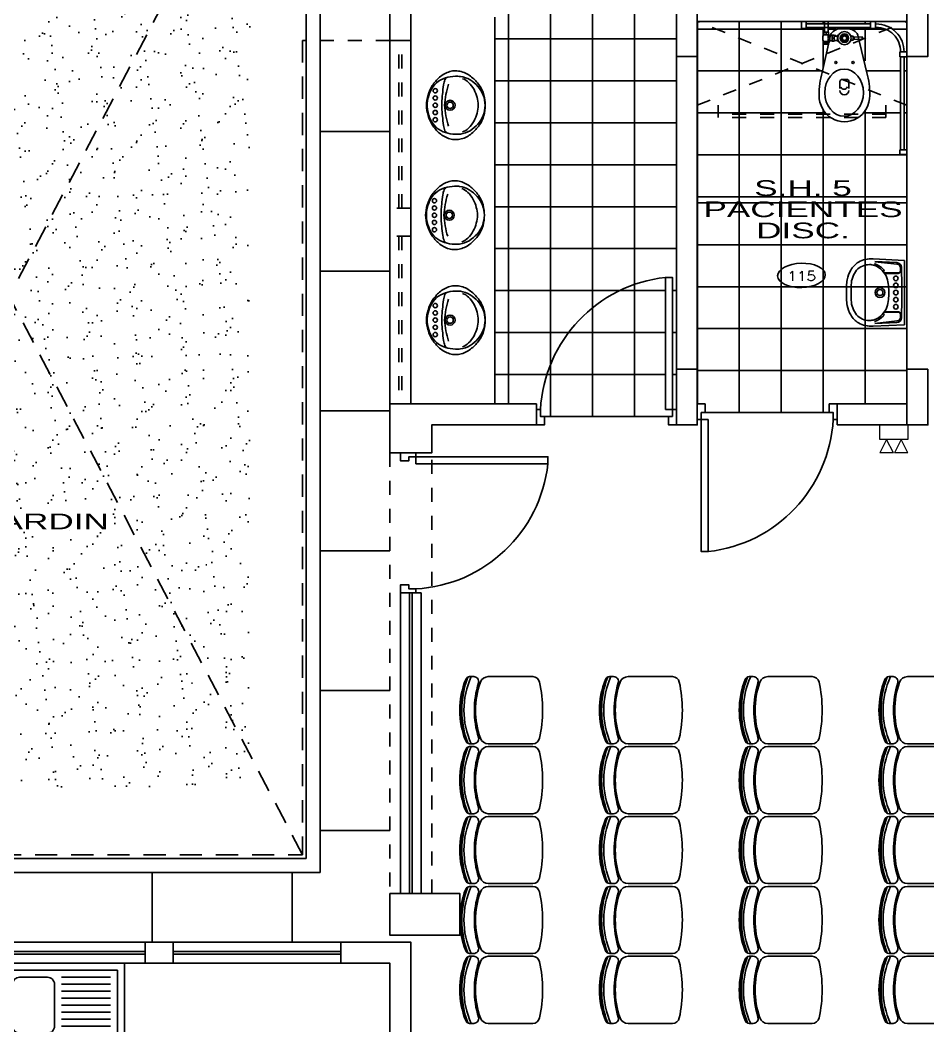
# Model space of a CAD drawing. Header units: millimetres. Extents: x 791 to 2661, y 209 to 602.
# Drawn here: x 1183.14 to 1189.63, y 493.68 to 500.87 of the extents above; entities that cross this region are included whole.
import ezdxf
from ezdxf.enums import TextEntityAlignment as Align

# ---------------------------------------------------------------- set-up
doc = ezdxf.new("R2010")
doc.units = ezdxf.units.MM
doc.header["$LTSCALE"] = 0.1
for name, pattern in [('DASHED', [0.75, 0.5, -0.25]), ('DASHED2', [9.525, 6.35, -3.175]), ('HIDDEN', [9.525, 6.35, -3.175])]:
    doc.linetypes.add(name, pattern=pattern)
for name, color, linetype in [('01', 1, 'Continuous'), ('02', 8, 'Continuous'), ('06', 1, 'Continuous'), ('1TEXTO-05', 5, 'Continuous'), ('COLUMNAS', 1, 'Continuous'), ('Equipamiento', 1, 'Continuous'), ('IE-ALUM', 4, 'Continuous'), ('Muebles proyeccion', 1, 'DASHED'), ('N-AMB', 2, 'Continuous'), ('Pisos', 253, 'Continuous'), ('PLANTAS', 85, 'Continuous'), ('Proyecciones', 9, 'HIDDEN'), ('Puertas', 1, 'Continuous'), ('Sanitarios', 1, 'Continuous'), ('Ventana alta', 1, 'DASHED2')]:
    doc.layers.add(name, color=color, linetype=linetype)
doc.layers.add('layer2', color=2, linetype='Continuous', lineweight=20)
doc.styles.add('0', font='romans.SHX', dxfattribs={"width": 1.5})
doc.styles.add('ROMANS', font='', dxfattribs={"oblique": 1, "height": 0.075})
doc.styles.get('ROMANS').set_extended_font_data('Arial')

# ---------------------------------------------------------------- blocks, each defined once
blk = doc.blocks.new('A$C381B24D8')
at = {"layer": 'Puertas'}
blk.add_lwpolyline([(0.07, 0.1), (0.07, 0.95), (0.025, 0.95), (0.025, 0.1)], close=True, dxfattribs=at)
for points in [[(0, 0.1), (0.025, 0.1), (0.025, 0.055), (0.05, 0.055), (0.05, 0), (0, 0)], [(0.9, 0.1), (0.875, 0.1), (0.875, 0.055), (0.85, 0.055), (0.85, 0), (0.9, 0)]]:
    blk.add_lwpolyline(points, dxfattribs=at)
blk.add_arc((-0.0292, 0.0499), 0.9056, 3.1739, 83.71109, dxfattribs=at)
blk = doc.blocks.new('A$C634057D1')
for p, q in [((0, 0), (0, -0.0778)), ((0.027, 0), (0.027, -0.0778)), ((-0.0857, -0.0538), (-0.1421, -0.0538)), ((-0.212, -0.0973), (-0.2772, -0.3682)), ((-0.243, -0.1109), (-0.245, -0.1129)), ((-0.245, -0.1129), (-0.245, -0.1267)), ((-0.243, -0.1287), (-0.245, -0.1267)), ((-0.243, -0.1109), (-0.186, -0.1128)), ((-0.243, -0.1109), (-0.243, -0.1287)), ((-0.243, -0.1287), (-0.186, -0.1268)), ((-0.186, -0.1128), (-0.186, -0.1268)), ((-0.1795, -0.1048), (-0.182, -0.1073)), ((-0.182, -0.1323), (-0.182, -0.1073)), ((-0.1795, -0.1348), (-0.182, -0.1323)), ((-0.162, -0.1048), (-0.1795, -0.1048)), ((-0.1795, -0.1348), (-0.1795, -0.1048)), ((-0.162, -0.1348), (-0.1795, -0.1348)), ((-0.1591, -0.0988), (-0.162, -0.0988)), ((-0.162, -0.1062), (-0.162, -0.0988)), ((-0.162, -0.1334), (-0.162, -0.1408)), ((-0.1591, -0.1408), (-0.162, -0.1408)), ((-0.066, -0.0978), (-0.0744, -0.0978)), ((-0.066, -0.1418), (-0.0744, -0.1418)), ((-0.066, -0.0978), (-0.066, -0.1418)), ((-0.066, -0.1043), (-0.043, -0.1043)), ((-0.066, -0.1353), (-0.043, -0.1353)), ((-0.0477, -0.1043), (-0.0505, -0.0965)), ((-0.0472, -0.1043), (-0.0505, -0.0965)), ((-0.043, -0.0973), (-0.028, -0.0973)), ((-0.043, -0.1423), (-0.043, -0.0973)), ((-0.043, -0.1423), (-0.028, -0.1423)), ((-0.0408, -0.1198), (-0.0302, -0.1198)), ((-0.028, -0.1423), (-0.028, -0.0973)), ((-0.028, -0.0998), (-0.013, -0.0998)), ((-0.028, -0.1398), (-0.013, -0.1398)), ((-0.0169, -0.0973), (0.0437, -0.3664)), ((0.0037, -0.0993), (-0.013, -0.0993)), ((-0.013, -0.0993), (-0.013, -0.1403)), ((0.0037, -0.1403), (-0.013, -0.1403)), ((0.0331, -0.0948), (-0.0061, -0.0948)), ((-0.0061, -0.0948), (-0.0061, -0.0993)), ((0.0331, -0.0968), (-0.0061, -0.0968)), ((-0.0061, -0.1403), (-0.0061, -0.1518)), ((0.0331, -0.1428), (-0.0061, -0.1428)), ((-0.0035, -0.0778), (-0.0035, -0.0948)), ((0.0305, -0.0778), (-0.0035, -0.0778)), ((0.0135, -0.0795), (0.0135, -0.0931)), ((0.0305, -0.0778), (0.0305, -0.0948)), ((0.0331, -0.0948), (0.0331, -0.0968)), ((0.0331, -0.1428), (0.0331, -0.1518)), ((0.0331, -0.1518), (-0.0061, -0.1518)), ((-0.0035, -0.1518), (-0.0035, -0.1618)), ((0.0305, -0.1618), (-0.0035, -0.1618)), ((0.0135, -0.1535), (0.0135, -0.1601)), ((0.0305, -0.1518), (0.0305, -0.1618)), ((-0.149, -0.4801), (-0.149, -0.4297)), ((-0.099, -0.4147), (-0.134, -0.4147)), ((-0.084, -0.4801), (-0.084, -0.4297))]:
    blk.add_line(p, q)
blk.add_lwpolyline([(-0.1257, -0.1038), (-0.135, -0.1198), (-0.1257, -0.1358), (-0.1073, -0.1358), (-0.098, -0.1198), (-0.1073, -0.1038)], close=True)
for centre, radius in [((-0.1165, -0.1198), 0.0475), ((-0.1165, -0.1198), 0.03), ((-0.1165, -0.1198), 0.029), ((-0.1165, -0.1198), 0.0261), ((-0.1165, -0.1198), 0.024), ((-0.1165, -0.1198), 0.0232), ((-0.1165, -0.1198), 0.016), ((-0.1783, -0.2941), 0.00767), ((-0.0547, -0.2941), 0.00767)]:
    blk.add_circle(centre, radius)
for centre, radius, start, end in [((-0.1462, -0.1253), 0.0716, 87.57807, 156.96042), ((-0.0827, -0.1253), 0.0716, 23.03958, 92.42193), ((-0.1802, -0.1176), 0.00754, 103.7683, 140.24247), ((-0.1802, -0.122), 0.00754, 219.75753, 256.2317), ((-0.1345, -0.1093), 0.0275, 157.58788, 171.3471), ((-0.1345, -0.1303), 0.0275, 188.6529, 202.41212), ((-0.0962, -0.1149), 0.0304, 7.81293, 34.26209), ((-0.0962, -0.1247), 0.0304, 325.73791, 352.18707), ((-0.0135, -0.1086), 0.0295, 157.58788, 202.41212), ((-0.0135, -0.131), 0.0295, 157.58788, 202.41212), ((-0.0575, -0.1086), 0.0295, 337.58788, 22.41212), ((-0.0575, -0.131), 0.0295, 337.58788, 22.41212), ((0.0241, -0.1198), 0.0371, 146.49155, 213.50845), ((0.005, -0.1001), 0.0223, 67.58788, 112.41212), ((0.005, -0.0725), 0.0223, 247.58788, 292.41212), ((0.039, -0.1198), 0.0408, 159.19873, 200.80127), ((0.022, -0.1001), 0.0223, 67.58788, 112.41212), ((0.022, -0.0725), 0.0223, 247.58788, 292.41212), ((-0.0134, -0.1198), 0.0519, 333.71578, 26.28422), ((0.005, -0.1741), 0.0223, 67.58788, 112.41212), ((0.005, -0.1395), 0.0223, 247.58788, 292.41212), ((0.022, -0.1741), 0.0223, 67.58788, 112.41212), ((0.022, -0.1395), 0.0223, 247.58788, 292.41212), ((-0.134, -0.4297), 0.015, 90, 180), ((-0.099, -0.4297), 0.015, 0, 90), ((-0.1165, -0.4921), 0.0326, 184.69817, 357.37177), ((-0.1138, -0.4582), 0.0267, 202.8247, 331.59324)]:
    blk.add_arc(centre, radius, start, end)
blk.add_ellipse((-0.1144, -0.5096), major_axis=(0, -0.1683), ratio=0.821749)
for centre, major_axis, ratio, start_param, end_param in [((-0.1165, -0.5233), (0, -0.3339), 0.543435, 4.229443, 4.728782), ((-0.1165, -0.5233), (0, -0.3339), 0.543435, 1.554403, 2.060025), ((-0.1165, -0.5288), (0, -0.1893), 0.958462, 4.712389, 7.853982)]:
    blk.add_ellipse(centre, major_axis=major_axis, ratio=ratio, start_param=start_param, end_param=end_param)
blk = doc.blocks.new('A$C4FD81D01')
for p, q in [((-0.23, 0), (-0.2402, -0.2243)), ((0.23, 0), (-0.23, 0)), ((0.2402, -0.2243), (0.23, 0)), ((-0.2145, -0.0546), (-0.2216, -0.2119)), ((-0.2032, -0.0529), (-0.2208, -0.212)), ((-0.1753, -0.028), (-0.1544, -0.028)), ((-0.1404, -0.0423), (-0.1424, -0.1417)), ((-0.1375, -0.045), (-0.1375, -0.1383)), ((0.1375, -0.045), (0.1375, -0.1383)), ((0.1404, -0.0423), (0.1424, -0.1417)), ((0.1753, -0.028), (0.1544, -0.028)), ((0.2032, -0.0529), (0.2208, -0.212)), ((0.2145, -0.0546), (0.2216, -0.2119))]:
    blk.add_line(p, q)
blk.add_lwpolyline([(-0.0496, -0.1137, 0.062677), (-0.1048, -0.1251, 0.110639), (-0.1576, -0.159, 0.120976), (-0.195, -0.2156, 0.061198), (-0.2, -0.25, 0.21707), (-0.1593, -0.342, 0.174983), (-0.0545, -0.3798, 0.010618), (0, -0.381, 0.010618), (0.0545, -0.3798, 0.174983), (0.1593, -0.342, 0.21707), (0.2, -0.25, 0.061198), (0.195, -0.2156, 0.120976), (0.1576, -0.159, 0.110639), (0.1048, -0.1251, 0.062677), (0.0496, -0.1137, 0.017583), (0, -0.112, 0.017583)], format="xyb", close=True)
for points in [[(-0.2072, -0.215, -0.005), (-0.2064, -0.212, -0.121292), (-0.166, -0.1504, -0.007977), (-0.1624, -0.1469)], [(0.2072, -0.215, 0.005), (0.2064, -0.212, 0.121292), (0.166, -0.1504, 0.007977), (0.1624, -0.1469)]]:
    blk.add_lwpolyline(points, format="xyb")
for centre, radius in [((-0.1015, -0.0615), 0.0165), ((-0.051, -0.0615), 0.0165), ((0, -0.0615), 0.0165), ((0.051, -0.0615), 0.0165), ((0.1015, -0.0615), 0.0165), ((0, -0.175), 0.035), ((0, -0.175), 0.0215)]:
    blk.add_circle(centre, radius)
for centre, radius, start, end in [((-0.1795, -0.0561), 0.035, 92.00786, 177.39475), ((-0.1753, -0.056), 0.028, 90, 173.68888), ((0, -5.1762), 5.1582, 87.99214, 92.00786), ((-0.1545, -0.045), 0.017, 0, 90), ((-0.1544, -0.042), 0.014, 358.86261, 90), ((0.1545, -0.045), 0.017, 90, 180), ((0.1544, -0.042), 0.014, 90, 181.13739), ((0.1753, -0.056), 0.028, 6.31112, 90), ((0.1795, -0.0561), 0.035, 2.60525, 87.99214), ((-0.1404, -0.1417), 0.002, 178.86261, 305.63814), ((-0.1355, -0.1383), 0.002, 180, 303.28912), ((0.1048, -0.1251), 9e-16, 142.3286, 0), ((0.1355, -0.1383), 0.002, 236.71088, 0), ((0.1404, -0.1417), 0.002, 234.36186, 1.13739), ((-0.1583, -0.1513), 0.006, 313.35691, 133.35691), ((0.1583, -0.1513), 0.006, 46.64309, 226.64309), ((-0.0555, -0.2393), 0.1853, 175.37654, 209.02537), ((0.0555, -0.2393), 0.1853, 330.97463, 4.62346), ((-0.0678, -0.2307), 0.1792, 213.31809, 238.99235), ((0.0678, -0.2307), 0.1792, 301.00765, 326.68191), ((-0.0595, -0.2119), 0.1996, 239.74352, 260.7094), ((-0.0208, -0.0264), 0.389, 259.49668, 266.34485), ((0, 2.5021), 2.9171, 269.10365, 270.89635), ((0.0208, -0.0264), 0.389, 273.65515, 280.50332), ((0.0595, -0.2119), 0.1996, 279.2906, 300.25648)]:
    blk.add_arc(centre, radius, start, end)
blk = doc.blocks.new('E-55')
at = {"ltscale": 2}
for p, q in [((-0.327, -0.2152), (-0.302, -0.2152)), ((-1.202, -0.8902), (-1.202, -0.9152))]:
    blk.add_line(p, q, dxfattribs=at)
for points in [[(-0.3345, -0.1802), (-0.3345, -0.2152), (-0.2845, -0.2152), (-0.2845, -0.1802)], [(-0.3345, -0.6749), (-0.3345, -0.7099), (-0.2845, -0.7099), (-0.2845, -0.6749)], [(-1.202, -0.8852), (-1.237, -0.8852), (-1.237, -0.9352), (-1.202, -0.9352)], [(-0.502, -0.8852), (-0.537, -0.8852), (-0.537, -0.9352), (-0.502, -0.9352)]]:
    blk.add_lwpolyline(points, close=True)
for points in [[(-0.327, -0.6749), (-0.327, -0.2152)], [(-0.302, -0.6749), (-0.302, -0.2152)], [(-1.202, -0.8902), (-0.537, -0.8902)], [(-1.202, -0.9152), (-0.537, -0.9152)]]:
    blk.add_lwpolyline(points, dxfattribs=at)
for points in [[(-0.502, -0.8902, 0.414214), (-0.327, -0.7152), (-0.327, -0.7099)], [(-0.502, -0.9152, 0.414214), (-0.302, -0.7152), (-0.302, -0.7099)]]:
    blk.add_lwpolyline(points, format="xyb", dxfattribs=at)
blk = doc.blocks.new('B-9')
for p, q in [((-0.9681, -0.0646), (-0.6181, -0.0646)), ((-0.9681, -0.1146), (-0.6181, -0.1146)), ((-0.9681, -0.1646), (-0.6181, -0.1646)), ((-0.9681, -0.2146), (-0.6181, -0.2146)), ((-0.9681, -0.2146), (-0.6181, -0.2146)), ((-0.9681, -0.2646), (-0.6181, -0.2646)), ((-0.9681, -0.3146), (-0.6181, -0.3146)), ((-0.9681, -0.3646), (-0.6181, -0.3646)), ((-0.9681, -0.4146), (-0.6181, -0.4146)), ((-0.9681, -0.4646), (-0.6181, -0.4646))]:
    blk.add_line(p, q)
blk.add_lwpolyline([(-1.3681, -0.0146), (-1.3681, -0.5146), (-0.5681, -0.5146), (-0.5681, -0.0146)], close=True)
blk.add_lwpolyline([(-1.3181, -0.1146), (-1.3181, -0.4146, 0.414214), (-1.2681, -0.4646), (-1.0681, -0.4646, 0.414214), (-1.0181, -0.4146), (-1.0181, -0.1146, 0.414214), (-1.0681, -0.0646), (-1.2681, -0.0646, 0.414214)], format="xyb", close=True)
blk = doc.blocks.new('A$C3F322D38')
at = {"layer": 'Equipamiento'}
for p, q in [((-0.24, -0.1005), (-0.24, -0.0705)), ((0.24, -0.1005), (0.24, -0.0705)), ((-0.24, -0.5221), (-0.24, -0.2041)), ((0.24, -0.5221), (0.24, -0.2041))]:
    blk.add_line(p, q, dxfattribs=at)
for centre, radius, start, end in [((0, -0.6123), 0.5823, 65.66022, 114.33978), ((-0.2063, -0.0733), 0.0338, 113.58995, 175.27762), ((0, -0.678), 0.663, 69.07195, 110.92805), ((0, -0.6772), 0.6672, 69.62047, 110.37953), ((0, -0.5917), 0.5917, 68.18646, 111.81354), ((0.2063, -0.0733), 0.0338, 4.72238, 66.41005), ((-0.205, -0.1005), 0.035, 180, 286.85061), ((0, -0.7089), 0.5959, 70.42637, 109.57363), ((0, -0.7605), 0.6561, 72.72344, 107.27656), ((0.205, -0.1005), 0.035, 253.14939, 0), ((-0.18, -0.2041), 0.06, 109.1043, 180), ((0.18, -0.2041), 0.06, 0, 70.8957), ((-0.19, -0.5221), 0.05, 180, 257.77604), ((0, 0.3318), 0.9248, 257.47372, 282.52628), ((0.19, -0.5221), 0.05, 282.22396, 0)]:
    blk.add_arc(centre, radius, start, end, dxfattribs=at)
blk = doc.blocks.new('LUZ EMERG DUO')
at = {"layer": 'layer2'}
for p, q in [((-0.1, 0.2), (-0.004, 0.2)), ((-0.1, 0.2), (-0.052, 0.104)), ((-0.052, 0.104), (-0.004, 0.2)), ((0.004, 0.2), (0.1, 0.2)), ((0.004, 0.2), (0.052, 0.104)), ((0.052, 0.104), (0.1, 0.2)), ((-0.1, 0.104), (0.1, 0.104)), ((-0.1, 0), (-0.1, 0.104)), ((0.1, 0.104), (0.1, 0)), ((0.1, 0), (-0.1, 0))]:
    blk.add_line(p, q, dxfattribs=at)
blk = doc.blocks.new('A$C317A3F39')
at = {"layer": 'Sanitarios'}
for centre, radius in [((0.1421, 0.3568), 0.0153), ((0.1939, 0.3568), 0.0153), ((0.2457, 0.3568), 0.0153), ((0.2975, 0.3568), 0.0153), ((0.3493, 0.3568), 0.0153), ((0.2457, 0.2508), 0.0357), ((0.2457, 0.2508), 0.0229)]:
    blk.add_circle(centre, radius, dxfattribs=at)
for points in [[(0.1048, 0.3779), (0.0828, 0.3631), (0.0628, 0.3456), (0.0453, 0.3257)], [(0.1427, 0.3914), (0.121, 0.3804), (0.1014, 0.3658), (0.0848, 0.348)], [(0.1735, 0.4083), (0.1495, 0.401), (0.1264, 0.3908), (0.1048, 0.3779)], [(0.2106, 0.4118), (0.1873, 0.4077), (0.1645, 0.4009), (0.1427, 0.3914)], [(0.2457, 0.42), (0.2212, 0.4197), (0.1969, 0.4157), (0.1735, 0.4083)], [(0.2457, 0.4149), (0.234, 0.4146), (0.2223, 0.4135), (0.2106, 0.4118)], [(0.3179, 0.4083), (0.2945, 0.4157), (0.2702, 0.4197), (0.2457, 0.42)], [(0.2808, 0.4118), (0.2691, 0.4135), (0.2574, 0.4146), (0.2457, 0.4149)], [(0.3487, 0.3914), (0.3269, 0.4009), (0.3041, 0.4077), (0.2808, 0.4118)], [(0.3866, 0.3779), (0.365, 0.3908), (0.3419, 0.401), (0.3179, 0.4083)], [(0.4066, 0.348), (0.39, 0.3658), (0.3704, 0.3804), (0.3487, 0.3914)], [(0.4461, 0.3257), (0.4286, 0.3456), (0.4086, 0.3631), (0.3866, 0.3779)], [(0.0453, 0.3257), (0.027, 0.3043), (0.0132, 0.2794), (0.0047, 0.2525)], [(0.0848, 0.348), (0.0697, 0.3289), (0.058, 0.3073), (0.0503, 0.2842)], [(0.1, 0.2972), (0.0876, 0.2954), (0.0754, 0.2922), (0.0637, 0.2875)], [(0.2457, 0.2895), (0.1946, 0.2867), (0.1441, 0.2774), (0.0954, 0.2619)], [(0.1684, 0.3052), (0.1455, 0.303), (0.1228, 0.3003), (0.1, 0.2972)], [(0.2108, 0.3089), (0.1966, 0.3081), (0.1825, 0.3069), (0.1684, 0.3052)], [(0.2108, 0.3089), (0.2225, 0.3086), (0.2341, 0.3089), (0.2457, 0.3099)], [(0.2457, 0.3099), (0.2573, 0.3089), (0.2689, 0.3086), (0.2806, 0.3089)], [(0.396, 0.2619), (0.3473, 0.2774), (0.2968, 0.2867), (0.2457, 0.2895)], [(0.323, 0.3052), (0.3089, 0.3069), (0.2948, 0.3081), (0.2806, 0.3089)], [(0.3914, 0.2972), (0.3687, 0.3003), (0.3459, 0.303), (0.323, 0.3052)], [(0.4277, 0.2875), (0.416, 0.2922), (0.4038, 0.2954), (0.3914, 0.2972)], [(0.4411, 0.2842), (0.4334, 0.3073), (0.4217, 0.3289), (0.4066, 0.348)], [(0.4867, 0.2525), (0.4783, 0.2794), (0.4645, 0.3043), (0.4461, 0.3257)], [(0.0047, 0.2525), (0.0008, 0.2397), (-0.0008, 0.2264), (0, 0.2131)], [(0.0503, 0.2842), (0.043, 0.2612), (0.0391, 0.2372), (0.0387, 0.2131)], [(0.0637, 0.2875), (0.0545, 0.2838), (0.0476, 0.2758), (0.0453, 0.2661)], [(0.4461, 0.2661), (0.4438, 0.2758), (0.437, 0.2838), (0.4277, 0.2875)], [(0.4527, 0.2131), (0.4523, 0.2372), (0.4484, 0.2612), (0.4411, 0.2842)], [(0.4914, 0.2131), (0.4923, 0.2264), (0.4906, 0.2397), (0.4867, 0.2525)], [(0, 0.2131), (-0.0006, 0.1987), (0.001, 0.1844), (0.0047, 0.1706)], [(0.0047, 0.1706), (0.0122, 0.1433), (0.0258, 0.1181), (0.0444, 0.0968)], [(0.0387, 0.2131), (0.0379, 0.201), (0.0383, 0.1888), (0.0399, 0.1768)], [(0.0399, 0.1768), (0.0431, 0.1525), (0.0513, 0.1291), (0.0638, 0.1081)], [(0.0556, 0.1621), (0.0603, 0.1454), (0.0696, 0.1304), (0.0824, 0.1188)], [(0.409, 0.1188), (0.4218, 0.1304), (0.4311, 0.1454), (0.4358, 0.1621)], [(0.4276, 0.1081), (0.4401, 0.1291), (0.4483, 0.1525), (0.4515, 0.1768)], [(0.447, 0.0968), (0.4656, 0.1181), (0.4792, 0.1433), (0.4867, 0.1706)], [(0.4515, 0.1768), (0.4531, 0.1888), (0.4535, 0.201), (0.4527, 0.2131)], [(0.4867, 0.1706), (0.4905, 0.1844), (0.492, 0.1987), (0.4914, 0.2131)], [(0.0444, 0.0968), (0.0608, 0.0758), (0.0803, 0.0573), (0.1022, 0.042)], [(0.0638, 0.1081), (0.0772, 0.0876), (0.0929, 0.0689), (0.1107, 0.0522)], [(0.0824, 0.1188), (0.0969, 0.1027), (0.1143, 0.0894), (0.1336, 0.0795)], [(0.1336, 0.0795), (0.151, 0.0697), (0.1698, 0.0624), (0.1892, 0.0579)], [(0.3022, 0.0579), (0.3216, 0.0624), (0.3404, 0.0697), (0.3578, 0.0795)], [(0.3578, 0.0795), (0.3771, 0.0894), (0.3945, 0.1027), (0.409, 0.1188)], [(0.3807, 0.0522), (0.3985, 0.0689), (0.4142, 0.0876), (0.4276, 0.1081)], [(0.3892, 0.042), (0.4111, 0.0573), (0.4306, 0.0758), (0.447, 0.0968)], [(0.1022, 0.042), (0.1232, 0.027), (0.1466, 0.0159), (0.1714, 0.009)], [(0.1107, 0.0522), (0.1291, 0.0358), (0.1503, 0.0229), (0.1732, 0.0138)], [(0.1714, 0.009), (0.1957, 0.003), (0.2207, 0), (0.2457, 0)], [(0.1732, 0.0138), (0.1963, 0.005), (0.2209, 0.0003), (0.2457, 0)], [(0.1892, 0.0579), (0.2074, 0.052), (0.2266, 0.0493), (0.2457, 0.0499)], [(0.2457, 0.0499), (0.2649, 0.0493), (0.284, 0.052), (0.3022, 0.0579)], [(0.2457, 0), (0.2705, 0.0003), (0.295, 0.005), (0.3182, 0.0138)], [(0.2457, 0), (0.2707, 0), (0.2957, 0.003), (0.32, 0.009)], [(0.3182, 0.0138), (0.3411, 0.0229), (0.3623, 0.0358), (0.3807, 0.0522)], [(0.32, 0.009), (0.3448, 0.0159), (0.3682, 0.027), (0.3892, 0.042)]]:
    blk.add_open_spline(points, degree=3, dxfattribs=at)

msp = doc.modelspace()

# ---------------------------------------------------------------- hatches: boundary and pattern name
at = {"layer": 'Pisos', "ltscale": 0.15}
h = msp.add_hatch(dxfattribs=at)
h.set_pattern_fill('_USER', color=256, scale=0.3, style=0, double=1, pattern_type=0)
h.set_pattern_definition([(360, (1187.98137, 499.6108), (7e-17, 0.3), []), (90, (1187.98137, 499.6108), (-0.3, 9e-17), [])])
h.paths.add_polyline_path([(1189.4814, 499.9127), (1189.4314, 499.9127), (1189.4314, 499.9477), (1189.4364, 499.9477), (1189.4364, 500.1152), (1187.9814, 500.1152), (1187.9814, 499.6108), (1189.4814, 499.6108)])
edge = h.paths.add_edge_path()
edge.add_ellipse((1189.0341, 500.3364), major_axis=(0, 0.1893), ratio=0.958462, start_angle=153.26595, end_angle=213.01186, ccw=False)
edge.add_line((1188.9524, 500.1674), (1188.9361, 500.1722))
edge.add_line((1188.9361, 500.1722), (1188.9301, 500.1777))
edge.add_line((1188.9301, 500.1777), (1187.9814, 500.1777))
edge.add_line((1187.9814, 500.1777), (1187.9814, 500.1152))
edge.add_line((1187.9814, 500.1152), (1189.4364, 500.1152))
edge.add_line((1189.4364, 500.1152), (1189.4364, 500.1777))
edge.add_line((1189.4364, 500.1777), (1189.1329, 500.1777))
h.paths.add_polyline_path([(1188.9029, 500.2027), (1187.9814, 500.2027), (1187.9814, 500.1777), (1188.9301, 500.1777)])
edge = h.paths.add_edge_path()
edge.add_ellipse((1189.0341, 500.3364), major_axis=(0, 0.1893), ratio=0.958462, start_angle=112.10776, end_angle=121.80664, ccw=False)
edge.add_line((1188.866, 500.2652), (1187.9814, 500.2652))
edge.add_line((1187.9814, 500.2652), (1187.9814, 500.2027))
edge.add_line((1187.9814, 500.2027), (1188.9029, 500.2027))
edge.add_line((1188.9029, 500.2027), (1188.8842, 500.2199))
edge.add_line((1188.8842, 500.2199), (1188.8799, 500.2367))
edge = h.paths.add_edge_path()
edge.add_ellipse((1189.0341, 500.3419), major_axis=(0, 0.3339), ratio=0.543435, start_angle=61.96924, end_angle=77.19482, ccw=False)
edge.add_line((1188.8739, 500.4988), (1188.8841, 500.5442))
edge.add_line((1188.8841, 500.5442), (1188.8996, 500.6177))
edge.add_line((1188.8996, 500.6177), (1188.9172, 500.7034))
edge.add_line((1188.9172, 500.7034), (1188.8871, 500.7034))
edge.add_line((1188.8871, 500.7034), (1188.8871, 500.7134))
edge.add_line((1188.8871, 500.7134), (1188.8844, 500.7134))
edge.add_line((1188.8844, 500.7134), (1188.8844, 500.7224))
edge.add_arc((1188.931, 500.7454), 0.0519, 153.71578, 206.28422, ccw=False)
edge.add_line((1188.8844, 500.7684), (1188.8844, 500.7704))
edge.add_line((1188.8844, 500.7704), (1188.8871, 500.7704))
edge.add_line((1188.8871, 500.7704), (1188.8871, 500.7874))
edge.add_line((1188.8871, 500.7874), (1188.8906, 500.7874))
edge.add_line((1188.8906, 500.7874), (1188.8906, 500.8227))
edge.add_line((1188.8906, 500.8227), (1188.7614, 500.8227))
edge.add_line((1188.7614, 500.8227), (1188.7614, 500.8152))
edge.add_line((1188.7614, 500.8152), (1188.7264, 500.8152))
edge.add_line((1188.7264, 500.8152), (1188.7264, 500.8652))
edge.add_line((1188.7264, 500.8652), (1187.9814, 500.8652))
edge.add_line((1187.9814, 500.8652), (1187.9814, 500.2652))
edge.add_line((1187.9814, 500.2652), (1188.866, 500.2652))
edge.add_ellipse((1189.0341, 500.3364), major_axis=(0, 0.1893), ratio=0.958462, start_angle=90, end_angle=112.10776, ccw=False)
edge.add_ellipse((1189.0341, 500.3419), major_axis=(0, 0.3339), ratio=0.543435, start_angle=88.25135, end_angle=90.93926, ccw=False)
edge.add_line((1188.8527, 500.3521), (1188.8505, 500.3844))
edge.add_line((1188.8505, 500.3844), (1188.8571, 500.4159))
edge = h.paths.add_edge_path()
edge.add_line((1189.4364, 500.6127), (1189.4314, 500.6127))
edge.add_line((1189.4314, 500.6127), (1189.4314, 500.6477))
edge.add_line((1189.4314, 500.6477), (1189.4364, 500.6477))
edge.add_arc((1189.2614, 500.6477), 0.175, 0, 90)
edge.add_line((1189.2614, 500.8227), (1189.256, 500.8227))
edge.add_line((1189.256, 500.8227), (1189.256, 500.8152))
edge.add_line((1189.256, 500.8152), (1189.221, 500.8152))
edge.add_line((1189.221, 500.8152), (1189.221, 500.8227))
edge.add_line((1189.221, 500.8227), (1188.9176, 500.8227))
edge.add_line((1188.9176, 500.8227), (1188.9176, 500.7874))
edge.add_line((1188.9176, 500.7874), (1188.9211, 500.7874))
edge.add_line((1188.9211, 500.7874), (1188.9211, 500.7704))
edge.add_line((1188.9211, 500.7704), (1188.9237, 500.7704))
edge.add_line((1188.9237, 500.7704), (1188.9237, 500.7669))
edge.add_arc((1188.8934, 500.7454), 0.0371, 33.50845, 35.41361, ccw=False)
edge.add_line((1188.9244, 500.7659), (1188.9306, 500.7659))
edge.add_line((1188.9306, 500.7659), (1188.9306, 500.7654))
edge.add_line((1188.9306, 500.7654), (1188.9339, 500.7654))
edge.add_line((1188.9339, 500.7654), (1188.9344, 500.7679))
edge.add_arc((1189.0003, 500.7399), 0.0716, 140.70859, 156.96042, ccw=False)
edge.add_line((1188.9449, 500.7852), (1188.946, 500.7877))
edge.add_line((1188.946, 500.7877), (1188.953, 500.7935))
edge.add_arc((1189.0003, 500.7399), 0.0716, 128.27791, 131.38737, ccw=False)
edge.add_line((1188.9559, 500.796), (1188.9797, 500.8158))
edge.add_line((1188.9797, 500.8158), (1189.0218, 500.8172))
edge.add_line((1189.0218, 500.8172), (1189.0653, 500.8144))
edge.add_line((1189.0653, 500.8144), (1189.0737, 500.8107))
edge.add_arc((1189.0637, 500.7399), 0.0716, 50.51878, 82.03328, ccw=False)
edge.add_line((1189.1092, 500.7951), (1189.1229, 500.7891))
edge.add_line((1189.1229, 500.7891), (1189.1279, 500.7715))
edge.add_arc((1189.0637, 500.7399), 0.0716, 23.03958, 26.2805, ccw=False)
edge.add_line((1189.1296, 500.7679), (1189.1329, 500.7543))
edge.add_line((1189.1329, 500.7543), (1189.1331, 500.7534))
edge.add_line((1189.1331, 500.7534), (1189.1626, 500.7544))
edge.add_line((1189.1626, 500.7544), (1189.1626, 500.7364))
edge.add_line((1189.1626, 500.7364), (1189.1378, 500.7372))
edge.add_line((1189.1378, 500.7372), (1189.1551, 500.6767))
edge.add_line((1189.1551, 500.6767), (1189.1748, 500.6163))
edge.add_line((1189.1748, 500.6163), (1189.2169, 500.4083))
edge.add_line((1189.2169, 500.4083), (1189.2225, 500.3619))
edge.add_line((1189.2225, 500.3619), (1189.215, 500.3229))
edge.add_ellipse((1189.0341, 500.3364), major_axis=(0, 0.1893), ratio=0.958462, start_angle=251.43895, end_angle=265.89233, ccw=False)
edge.add_line((1189.2061, 500.2762), (1189.204, 500.2652))
edge.add_line((1189.204, 500.2652), (1189.4364, 500.2652))
edge.add_line((1189.4364, 500.2652), (1189.4364, 500.6127))
h.paths.add_polyline_path([(1189.4814, 500.8652), (1189.256, 500.8652), (1189.256, 500.8477), (1189.2614, 500.8477, -0.414214), (1189.4614, 500.6477), (1189.4814, 500.6477)])
edge = h.paths.add_edge_path()
edge.add_line((1189.4364, 500.2652), (1189.204, 500.2652))
edge.add_line((1189.204, 500.2652), (1189.2015, 500.2523))
edge.add_line((1189.2015, 500.2523), (1189.1806, 500.2249))
edge.add_ellipse((1189.0341, 500.3364), major_axis=(0, 0.1893), ratio=0.958462, start_angle=229.27909, end_angle=233.88791, ccw=False)
edge.add_line((1189.1716, 500.2129), (1189.1638, 500.2027))
edge.add_line((1189.1638, 500.2027), (1189.4364, 500.2027))
edge.add_line((1189.4364, 500.2027), (1189.4364, 500.2652))
edge = h.paths.add_edge_path()
edge.add_line((1189.4364, 500.2027), (1189.1638, 500.2027))
edge.add_line((1189.1638, 500.2027), (1189.1523, 500.1876))
edge.add_line((1189.1523, 500.1876), (1189.1409, 500.1834))
edge.add_ellipse((1189.0341, 500.3364), major_axis=(0, 0.1893), ratio=0.958462, start_angle=213.01186, end_angle=216.05437, ccw=False)
edge.add_line((1189.1329, 500.1777), (1189.4364, 500.1777))
edge.add_line((1189.4364, 500.1777), (1189.4364, 500.2027))
h.paths.add_polyline_path([(1189.4814, 500.1152), (1189.4614, 500.1152), (1189.4614, 499.9477), (1189.4814, 499.9477)])
h.paths.add_polyline_path([(1189.4814, 500.1777), (1189.4614, 500.1777), (1189.4614, 500.1152), (1189.4814, 500.1152)])
h.paths.add_polyline_path([(1189.4814, 500.2027), (1189.4614, 500.2027), (1189.4614, 500.1777), (1189.4814, 500.1777)])
h.paths.add_polyline_path([(1189.4814, 500.2652), (1189.4614, 500.2652), (1189.4614, 500.2027), (1189.4814, 500.2027)])
h.paths.add_polyline_path([(1189.4814, 500.6127), (1189.4614, 500.6127), (1189.4614, 500.2652), (1189.4814, 500.2652)])
h.paths.add_polyline_path([(1188.8906, 500.8652), (1188.7614, 500.8652), (1188.7614, 500.8477), (1188.8906, 500.8477)], flags=17)
h.paths.add_polyline_path([(1189.221, 500.8652), (1188.9176, 500.8652), (1188.9176, 500.8477), (1189.221, 500.8477)])
h = msp.add_hatch(dxfattribs=at)
h.set_pattern_fill('_USER', color=256, scale=0.3, style=0, double=1, pattern_type=0)
h.set_pattern_definition([(360, (1187.98137, 498.06802), (7e-17, 0.3), []), (90, (1187.98137, 498.06802), (-0.3, 9e-17), [])])
h.paths.add_polyline_path([(1187.9814, 499.6108), (1187.9814, 498.1291), (1188.9814, 498.1291), (1188.9814, 498.1291), (1189.4814, 498.1291), (1189.4814, 499.6108)])
h.paths.add_polyline_path([(1188.9258, 498.068), (1188.9258, 498.1291), (1188.0369, 498.1291), (1188.0369, 498.068)])
at = {"layer": 'PLANTAS'}
h = msp.add_hatch(dxfattribs=at)
h.set_pattern_fill('AR-SAND', color=256, scale=0.005, angle=90, style=0)
h.set_pattern_definition([(127.5, (1181.43137, 495.37913), (-0.2447066, -0.008), [0, -0.19304, 0, -0.2159, 0, -0.206375]), (97.5, (1181.43137, 495.37913), (-0.358413, 0.224762), [0, -0.10414, 0, -0.17399, 0, -0.066675]), (57.5, (1181.43137, 495.22292), (-0.0007186, 0.395496), [0, -0.0635, 0, -0.2286, 0, -0.29845]), (47.5, (1181.43137, 495.22292), (-0.111465, 0.381778), [0, -0.03175, 0, -0.14986, 0, -0.17145])])
h.paths.add_polyline_path([(1184.642, 501.891), (1181.552, 501.891), (1183.101, 498.8984)])
h.paths.add_polyline_path([(1184.7814, 501.891), (1184.642, 501.891), (1183.101, 498.8984), (1184.7814, 495.6519)])
h.paths.add_polyline_path([(1183.101, 498.8984), (1181.552, 501.891), (1181.4314, 501.891), (1181.4314, 495.6559)])
h.paths.add_polyline_path([(1183.101, 498.8984), (1181.4314, 495.6559), (1181.4314, 495.3791), (1184.7814, 495.3791), (1184.7814, 495.6519)])
h.paths.add_polyline_path([(1182.8747, 497.0658, -1), (1183.0062, 497.0658, -1)], flags=16)
h.paths.add_polyline_path([(1182.9404, 497.0329, -0.414214), (1182.9076, 497.0658), (1182.9404, 497.0658), (1182.9404, 497.0987, -0.414214), (1182.9733, 497.0658), (1182.9404, 497.0658)], flags=0)
h.paths.add_polyline_path([(1182.9883, 497.0911), (1183.5909, 497.0911), (1183.5909, 497.1841), (1182.9883, 497.1841)], flags=24)
h.paths.add_polyline_path([(1182.8337, 497.2023), (1183.799, 497.2023), (1183.799, 497.3739), (1182.8337, 497.3739)], flags=24)

# ---------------------------------------------------------------- linework, layer by layer
at = {"layer": '01'}
for p, q in [((1185.1814, 502.291), (1185.1814, 494.8791)), ((1185.9214, 496.7791), (1185.9214, 494.6291)), ((1185.9414, 496.7791), (1185.9414, 494.6291)), ((1180.9314, 494.8791), (1185.1814, 494.8791)), ((1182.8314, 494.2141), (1184.0314, 494.2141)), ((1182.8314, 494.1941), (1184.0314, 494.1941)), ((1184.2314, 494.2141), (1185.4314, 494.2141)), ((1184.2314, 494.1941), (1185.4314, 494.1941)), ((1183.8814, 494.1291), (1183.8814, 493.5291))]:
    msp.add_line(p, q, dxfattribs=at)
at = {"layer": '02'}
for p, q in [((1186.5314, 498.1291), (1186.5314, 500.8961)), ((1186.0064, 496.7791), (1185.8564, 496.7791)), ((1185.8564, 496.7791), (1185.8564, 494.6291)), ((1186.0064, 494.6291), (1186.0064, 496.7791)), ((1184.0314, 494.2791), (1182.8314, 494.2791)), ((1185.4314, 494.2791), (1184.2314, 494.2791)), ((1182.8314, 494.1291), (1184.0314, 494.1291)), ((1184.2314, 494.1291), (1185.4314, 494.1291))]:
    msp.add_line(p, q, dxfattribs=at)
at = {"layer": '06'}
for p, q in [((1185.7814, 503.0946), (1185.7814, 497.7791)), ((1185.9314, 502.8461), (1185.9314, 498.1291)), ((1187.8314, 501.0152), (1187.8314, 497.9791)), ((1187.9814, 500.8652), (1187.9814, 498.1291)), ((1189.4814, 500.8652), (1187.9814, 500.8652)), ((1189.4814, 500.8652), (1189.4814, 498.1291)), ((1186.8314, 498.1291), (1185.9314, 498.1291)), ((1186.8314, 498.1291), (1186.8314, 497.9791)), ((1187.9814, 498.1291), (1187.9814, 498.1291)), ((1187.9814, 498.1291), (1187.9814, 497.9791)), ((1189.4814, 498.1291), (1188.9814, 498.1291)), ((1188.9814, 498.1291), (1188.9814, 497.9791)), ((1186.8314, 497.9791), (1186.0814, 497.9791)), ((1187.9814, 497.9791), (1187.8314, 497.9791)), ((1189.6314, 497.9791), (1188.9814, 497.9791)), ((1184.0314, 494.2791), (1184.2314, 494.2791)), ((1184.0314, 494.1291), (1184.0314, 494.2791)), ((1184.2314, 494.1291), (1184.2314, 494.2791)), ((1185.4314, 494.2791), (1185.9314, 494.2791)), ((1185.4314, 494.1291), (1185.4314, 494.2791)), ((1185.9314, 494.2791), (1185.9314, 488.9791)), ((1184.0314, 494.1291), (1184.2314, 494.1291)), ((1185.4314, 494.1291), (1185.7814, 494.1291)), ((1185.7814, 494.1291), (1185.7814, 488.9791))]:
    msp.add_line(p, q, dxfattribs=at)
msp.add_lwpolyline([(1186.0814, 497.9791), (1186.0814, 497.7791), (1185.7814, 497.7791)], dxfattribs=at)
msp.add_lwpolyline([(1185.7814, 494.6291), (1185.7814, 494.3291), (1186.2814, 494.3291), (1186.2814, 494.6291)], close=True, dxfattribs=at)
at = {"layer": 'COLUMNAS', "ltscale": 0.15}
for points in [[(1185.9314, 501.1291), (1185.7814, 501.1291), (1185.7814, 500.7291), (1185.9314, 500.7291)], [(1187.9814, 501.0152), (1187.8314, 501.0152), (1187.8314, 500.6152), (1187.9814, 500.6152)], [(1189.6314, 501.0152), (1189.4814, 501.0152), (1189.4814, 500.6152), (1189.6314, 500.6152)], [(1187.9814, 498.3791), (1187.8314, 498.3791), (1187.8314, 497.9791), (1187.9814, 497.9791)], [(1189.6314, 498.3791), (1189.4814, 498.3791), (1189.4814, 497.9791), (1189.6314, 497.9791)], [(1186.8314, 498.1291), (1185.7814, 498.1291), (1185.7814, 497.7791), (1186.0814, 497.7791), (1186.0814, 497.9791), (1186.8314, 497.9791)], [(1184.0314, 494.1291), (1184.2314, 494.1291), (1184.2314, 494.2791), (1184.0314, 494.2791)], [(1185.4314, 494.2791), (1185.9314, 494.2791), (1185.9314, 492.9791), (1185.7814, 492.9791), (1185.7814, 494.1291), (1185.4314, 494.1291)]]:
    msp.add_lwpolyline(points, close=True, dxfattribs=at)
at = {"layer": 'N-AMB', "ltscale": 0.5, "extrusion": (0, 0, -1)}
msp.add_ellipse((1188.7267, 499.0491), major_axis=(-0.1707, -0.0044), ratio=0.506987, dxfattribs=at)
at = {"layer": 'Pisos', "ltscale": 0.15}
for p, q in [((1186.6314, 499.6108), (1186.6314, 502.8531)), ((1186.9314, 499.6108), (1186.9314, 502.8561)), ((1187.2314, 499.6108), (1187.2314, 502.8592)), ((1187.5314, 499.6108), (1187.5314, 502.8622)), ((1186.5314, 500.7402), (1187.6087, 500.7402)), ((1187.6087, 500.7402), (1187.8314, 500.7402)), ((1186.5314, 500.4402), (1187.6087, 500.4402)), ((1187.6087, 500.4402), (1187.8314, 500.4402)), ((1186.5314, 500.1402), (1187.6087, 500.1402)), ((1187.6087, 500.1402), (1187.8314, 500.1402)), ((1186.5314, 499.8402), (1187.6087, 499.8402)), ((1187.6087, 499.8402), (1187.8314, 499.8402)), ((1186.6314, 498.1291), (1186.6314, 499.6108)), ((1186.9314, 498.4127), (1186.9314, 499.6108)), ((1187.2314, 498.8171), (1187.2314, 499.6108)), ((1187.5314, 498.9842), (1187.5314, 499.6108)), ((1186.5314, 499.5402), (1187.6087, 499.5402)), ((1187.6087, 499.5402), (1187.8314, 499.5402)), ((1186.5314, 499.2402), (1187.6087, 499.2402)), ((1187.6087, 499.2402), (1187.8314, 499.2402)), ((1186.5314, 498.9402), (1187.4255, 498.9402)), ((1187.4255, 498.9402), (1187.6087, 498.9402)), ((1187.5314, 498.1291), (1187.5314, 498.9842)), ((1187.6087, 498.9402), (1187.7536, 498.9402)), ((1187.8036, 498.9402), (1187.8314, 498.9402)), ((1187.2314, 498.1291), (1187.2314, 498.8171)), ((1186.5314, 498.6402), (1187.0603, 498.6402)), ((1187.0603, 498.6402), (1187.6087, 498.6402)), ((1187.6087, 498.6402), (1187.7536, 498.6402)), ((1187.8036, 498.6402), (1187.8314, 498.6402)), ((1186.9314, 498.1291), (1186.9314, 498.4127)), ((1186.5314, 498.3402), (1186.9052, 498.3402)), ((1186.9052, 498.3402), (1187.6087, 498.3402)), ((1187.6087, 498.3402), (1187.7536, 498.3402)), ((1187.8036, 498.3402), (1187.8314, 498.3402)), ((1186.9314, 498.0402), (1186.9314, 498.1291)), ((1187.2314, 498.0402), (1187.2314, 498.1291)), ((1187.5314, 498.0402), (1187.5314, 498.1291))]:
    msp.add_line(p, q, dxfattribs=at)
at = {"layer": 'Pisos'}
for p, q in [((1185.2814, 502.391), (1185.2814, 494.7791)), ((1185.7814, 500.0791), (1185.2814, 500.0791)), ((1185.7814, 499.0791), (1185.2814, 499.0791)), ((1185.7814, 498.0791), (1185.2814, 498.0791)), ((1188.0369, 498.068), (1188.9258, 498.068)), ((1186.8869, 498.0402), (1187.7758, 498.0402)), ((1185.7814, 497.0791), (1185.2814, 497.0791)), ((1185.7814, 496.0791), (1185.2814, 496.0791)), ((1185.7814, 495.0791), (1185.2814, 495.0791)), ((1180.8314, 494.7791), (1185.2814, 494.7791)), ((1184.0814, 494.7791), (1184.0814, 494.2791)), ((1185.0814, 494.7791), (1185.0814, 494.2791))]:
    msp.add_line(p, q, dxfattribs=at)
at = {"layer": 'Proyecciones', "ltscale": 0.25}
for p, q in [((1180.9564, 494.9041), (1185.1814, 502.9385)), ((1185.1564, 494.9041), (1180.9564, 502.8958)), ((1185.1564, 500.7291), (1185.1564, 494.9041)), ((1181.4314, 494.9041), (1185.1564, 494.9041))]:
    msp.add_line(p, q, dxfattribs=at)
at = {"layer": 'Proyecciones', "ltscale": 0.15}
for p, q in [((1187.9814, 500.2652), (1189.4814, 500.8652)), ((1189.4814, 500.2652), (1187.9814, 500.8652)), ((1185.7814, 500.7291), (1185.1564, 500.7291))]:
    msp.add_line(p, q, dxfattribs=at)
for points in [[(1185.7814, 497.7791), (1185.7814, 494.6191)], [(1186.0814, 494.6291), (1186.0814, 497.7791)]]:
    msp.add_lwpolyline(points, dxfattribs=at)
at = {"layer": 'Sanitarios', "color": 2}
msp.add_line((1186.5314, 498.1291), (1186.5314, 500.8961), dxfattribs=at)
at = {"layer": 'Ventana alta', "linetype": 'DASHED2', "ltscale": 0.15}
for p, q in [((1185.9314, 500.7291), (1185.7814, 500.7291)), ((1185.8464, 499.5291), (1185.8464, 500.7291)), ((1185.8664, 499.5291), (1185.8664, 500.7291)), ((1188.1314, 500.1777), (1188.1314, 500.2652)), ((1189.3314, 500.1777), (1189.3314, 500.2652)), ((1189.3314, 500.2027), (1188.1314, 500.2027)), ((1189.3314, 500.1777), (1188.1314, 500.1777)), ((1185.9314, 499.5291), (1185.7814, 499.5291)), ((1185.9314, 499.3291), (1185.7814, 499.3291)), ((1185.8464, 499.3291), (1185.8464, 498.1291)), ((1185.8664, 499.3291), (1185.8664, 498.1291)), ((1185.9314, 498.1291), (1185.7814, 498.1291))]:
    msp.add_line(p, q, dxfattribs=at)

# ---------------------------------------------------------------- block references
at = {"layer": 'IE-ALUM', "rotation": 180}
msp.add_blockref('LUZ EMERG DUO', (1189.3883, 497.9791), dxfattribs=at)
at = {"layer": 'Muebles proyeccion', "rotation": 89.99999999999999}
for p in [(1186.2814, 495.9391), (1187.2814, 495.9391), (1188.2814, 495.9391), (1189.2814, 495.9391), (1186.2814, 495.4391), (1187.2814, 495.4391), (1188.2814, 495.4391), (1189.2814, 495.4391), (1186.2814, 494.9391), (1187.2814, 494.9391), (1188.2814, 494.9391), (1189.2814, 494.9391), (1186.2814, 494.4391), (1187.2814, 494.4391), (1188.2814, 494.4391), (1189.2814, 494.4391), (1186.2814, 493.9391), (1187.2814, 493.9391), (1188.2814, 493.9391), (1189.2814, 493.9391)]:
    msp.add_blockref('A$C3F322D38', p, dxfattribs=at)
at = {"layer": 'Puertas', "yscale": 1.111111111111313}
for p, xscale, zscale, rotation in [((1187.8314, 497.9791), -1.111111111111313, 1.111111111111332, 1.258762454270368e-06), ((1187.9814, 498.1291), -1.111111111111313, 1.111111111111332, 180.0000012587625), ((1185.8564, 497.7791), 1.111111111111313, 1.111111111111313, 269.9999987412375)]:
    msp.add_blockref('A$C381B24D8', p, dxfattribs=dict(at, xscale=xscale, zscale=zscale, rotation=rotation))
at = {"layer": 'Sanitarios'}
for name, p, rotation in [('E-55', (1188.5461, 501.1497), 89.99999999999999), ('A$C317A3F39', (1186.4629, 500.0199), 89.99999999999999), ('A$C317A3F39', (1186.4573, 499.2334), 89.99999999999999), ('A$C4FD81D01', (1189.4632, 498.9261), 270), ('A$C317A3F39', (1186.4629, 498.4834), 89.99999999999999)]:
    msp.add_blockref(name, p, dxfattribs=dict(at, rotation=rotation))
at = {"layer": 'Sanitarios', "xscale": -1}
msp.add_blockref('A$C634057D1', (1188.9176, 500.8652), dxfattribs=at)
at = {"layer": 'Sanitarios'}
msp.add_blockref('B-9', (1184.3995, 494.0938), dxfattribs=at)

# ---------------------------------------------------------------- texts
at = {"layer": '1TEXTO-05', "style": 'ROMANS', "width": 1.6}
for s, p in [('S.H. 5', (1188.7375, 499.6169)), ('PACIENTES', (1188.7375, 499.4655)), ('DISC.', (1188.7375, 499.314)), ('JARDIN', (1183.3164, 497.2328))]:
    msp.add_text(s, height=0.1125, dxfattribs=at).set_placement(p, align=Align.CENTER)
at = {"layer": 'N-AMB', "color": 3, "ltscale": 0.5, "style": '0', "width": 1.2}
msp.add_text('115', height=0.06743, dxfattribs=at).set_placement((1188.7281, 499.0443), align=Align.MIDDLE)

doc.saveas('drawing.dxf')
